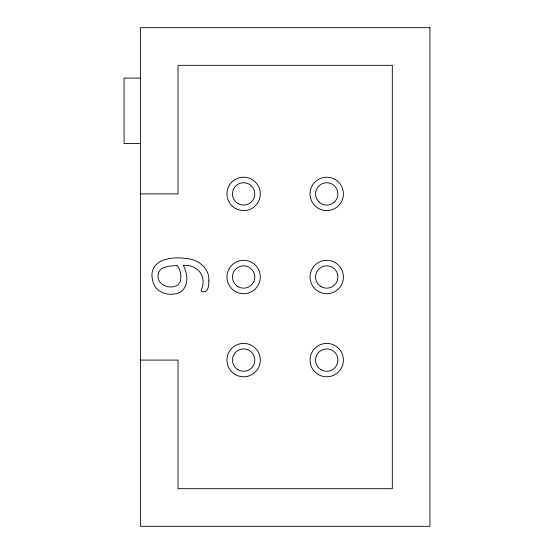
<?xml version="1.0" encoding="UTF-8"?>
<svg xmlns="http://www.w3.org/2000/svg" width="554" height="554" viewBox="0 0 554 554"><rect width="100%" height="100%" fill="white"/><g stroke="black" fill="none" stroke-linecap="round" stroke-linejoin="round"><path stroke-width="0.83" d="M140.411 78.086L124.048 78.086L124.048 143.514L140.411 143.514M140.411 193.9L178.035 193.9L178.035 65.324L392.329 65.324L392.329 488.676L178.035 488.676L178.035 360.1L140.411 360.1M208.858 281.03C208.92 285.4 208.207 293.724 201.781 291.397L201.102 290.4C207.452 276.723 198.076 264.417 183.208 265.394C187.979 273.586 189.053 286.91 179.87 292.429C170.77 296.556 157.779 293.911 153.707 283.967C145.39 261.405 168.264 255.851 185.638 258.489C197.723 258.877 209.834 268.074 208.858 281.03M158.319 273.787C155.619 284.541 170.126 290.469 178.056 284.777L180.23 281.709C181.844 276.197 180.507 270.234 177.377 265.518L168.174 266.225L162.232 268.268A7.895 7.895 0 0 0 158.312 273.787M429.952 27.7L140.411 27.7L140.411 526.3L429.952 526.3L429.952 27.7M318.384 374.552A16.682 16.682 0 0 0 343.418 360.1A16.682 16.682 0 0 0 318.384 345.648A16.682 16.682 0 0 0 318.384 374.552M235.284 374.552A16.682 16.682 0 0 0 260.318 360.1A16.682 16.682 0 0 0 235.284 345.648A16.682 16.682 0 0 0 235.284 374.552M238.04 369.781A11.177 11.177 0 0 0 254.805 360.1A11.177 11.177 0 0 0 238.04 350.419A11.177 11.177 0 0 0 238.04 369.781M321.14 369.781A11.177 11.177 0 0 0 337.905 360.1A11.177 11.177 0 0 0 321.14 350.419A11.177 11.177 0 0 0 321.14 369.781M318.384 208.352A16.682 16.682 0 0 0 343.418 193.9A16.682 16.682 0 0 0 318.384 179.448A16.682 16.682 0 0 0 318.384 208.352M235.284 208.352A16.682 16.682 0 0 0 260.318 193.9A16.682 16.682 0 0 0 235.284 179.448A16.682 16.682 0 0 0 235.284 208.352M238.04 203.581A11.177 11.177 0 0 0 254.805 193.9A11.177 11.177 0 0 0 238.04 184.219A11.177 11.177 0 0 0 238.04 203.581M318.827 201.808A11.177 11.177 0 0 0 337.524 196.795A11.177 11.177 0 0 0 323.834 183.104A11.177 11.177 0 0 0 318.827 201.808M318.384 291.452A16.682 16.682 0 0 0 343.418 277A16.682 16.682 0 0 0 318.384 262.548A16.682 16.682 0 0 0 318.384 291.452M235.284 291.452A16.682 16.682 0 0 0 260.318 277A16.682 16.682 0 0 0 235.284 262.548A16.682 16.682 0 0 0 235.284 291.452M238.04 286.681A11.177 11.177 0 0 0 254.805 277A11.177 11.177 0 0 0 238.04 267.319A11.177 11.177 0 0 0 238.04 286.681M321.14 286.681A11.177 11.177 0 0 0 337.905 277A11.177 11.177 0 0 0 321.14 267.319A11.177 11.177 0 0 0 321.14 286.681"/></g></svg>
